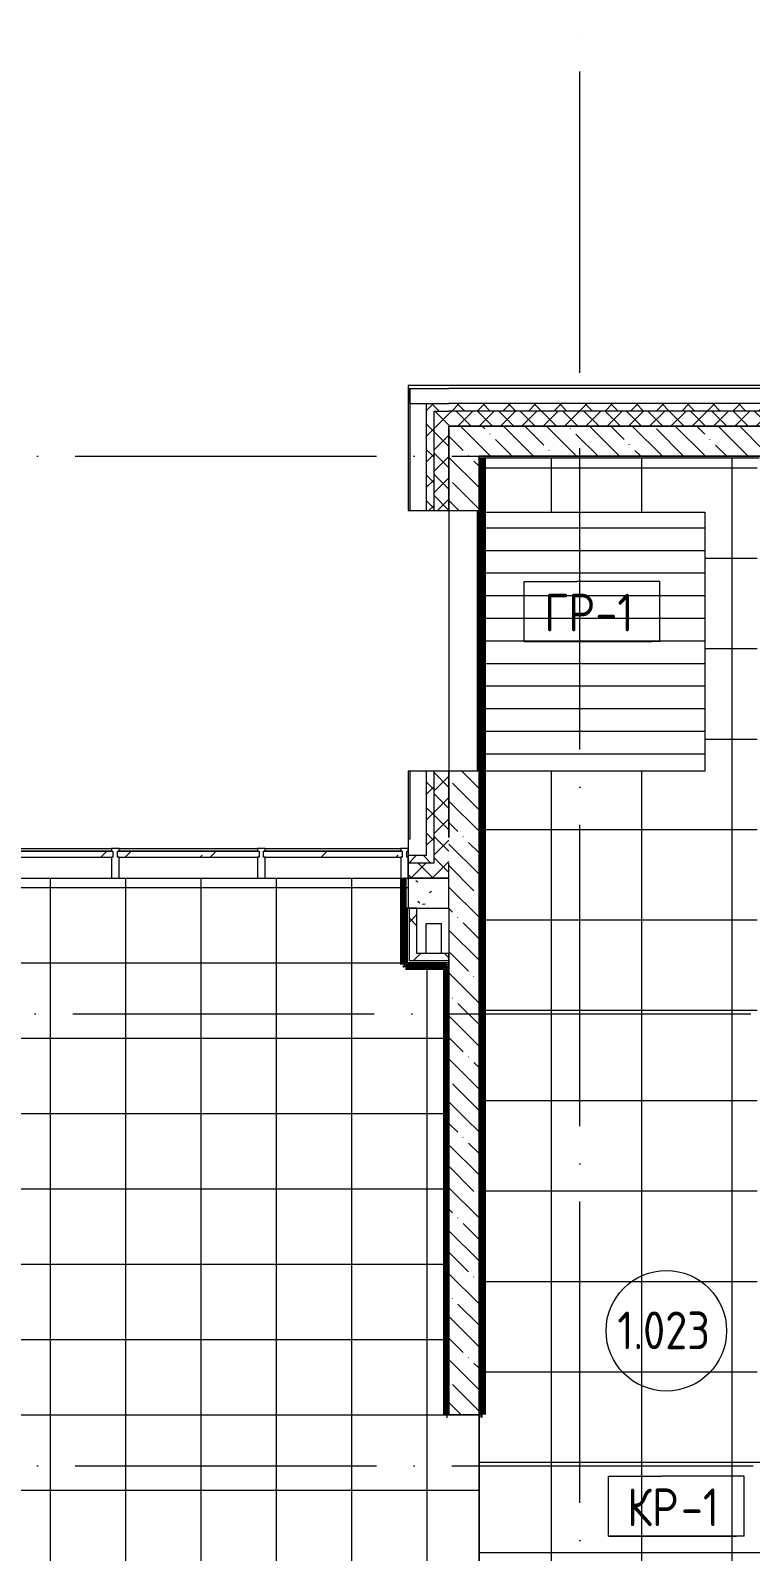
# Model space of a CAD drawing. Header units: millimetres. Extents: x -4370 to 196781, y -4577 to 61202.
# Drawn here: x 71152 to 75933, y 51105 to 61202 of the extents above; entities that cross this region are included whole.
import ezdxf

# ---------------------------------------------------------------- set-up
doc = ezdxf.new("R2010")
doc.units = ezdxf.units.MM
doc.linetypes.add('ADSK_Линия сетки', pattern=[2500, 2000, -250, 0, -250])
for name, color, linetype, lineweight in [('A-AREA-____-IDEN', 2, 'Continuous', 20), ('A-FLOR-____-IDEN', 11, 'Continuous', 20), ('A-FLOR-____-OTLN', 192, 'Continuous', 9), ('A-FLOR-____-PATT', 8, 'Continuous', 9), ('A-GLAZ-____-MCUT', 151, 'Continuous', 9), ('A-GLAZ-____-OTLN', 151, 'Continuous', 9), ('A-GLAZ-CURT-OTLN', 52, 'Continuous', 9), ('A-GLAZ-CWMG-MCUT', 51, 'Continuous', 9), ('A-GLAZ-CWMG-OTLN', 51, 'Continuous', 9), ('A-WALL-____-MCUT', 113, 'Continuous', 9), ('A-WALL-____-PATT', 111, 'Continuous', 9), ('A-WALL-FNSH-MCUT', 113, 'Continuous', 9), ('I-WALL-____-OTLN', 2, 'Continuous', 9), ('S-GRID-____-OTLN', 1, 'Continuous', 9)]:
    doc.layers.add(name, color=color, linetype=linetype, lineweight=lineweight)
doc.styles.add('GOST Common_1', font='GOST_Common.ttf', dxfattribs={"width": 0.9, "height": 250})
pattern_1 = [(135, (0, 0), (-142.5612, -142.5612), []), (135, (142.56, 0), (-142.5612, -142.5612), [252.016, -50.403, 3.353, -47.05])]
pattern_2 = [(135, (0, 0), (-84.85281, -84.85281), []), (225, (0, 0), (84.85281, -84.85281), [])]
pattern_3 = [(45, (0, 0), (-70.71068, 70.71068), []), (135, (0, 0), (-70.71068, -70.71068), [])]
pattern_4 = [(45, (0, 0), (-141.42136, 141.42136), []), (135, (0, 0), (-141.42136, -141.42136), [])]

# ---------------------------------------------------------------- blocks, each defined once
blk = doc.blocks.new('PNS_Панель прямоугольная1 - Нр_Стекло - 40мм-36106103-О_АИ_ПП_0_000_Целиком')
at = {"layer": 'A-GLAZ-____-OTLN', "lineweight": 5}
h = blk.add_hatch(dxfattribs=at)
h.set_pattern_fill('FP_58', color=256, style=0, pattern_type=2)
h.set_pattern_definition([(45, (-71329.98, -55655), (-282.8427, 282.8427), [200, -600]), (45, (-71529.98, -55755), (-282.8427, 282.8427), [600, -200]), (45, (-71129.98, -55855), (-282.8427, 282.8427), [200, -600])])
h.paths.add_polyline_path([(460, -40), (470, -40), (470, 0), (-470, 0), (-470, -40), (312, -40)])
at = {"layer": 'A-GLAZ-____-MCUT', "color": 10, "lineweight": 5}
for p, q in [((460, 0), (-460, 0)), ((-460, -40), (460, -40))]:
    blk.add_line(p, q, dxfattribs=at)
at = {"layer": 'A-GLAZ-____-OTLN', "color": 10, "lineweight": 5}
blk.add_line((-470, 0), (470, 0), dxfattribs=at)
blk = doc.blocks.new('PNS_Панель прямоугольная1 - Нр_Стекло - 40мм-V32-О_АИ_ПП_0_000_Целиком')
at = {"layer": 'A-GLAZ-____-OTLN', "lineweight": 5}
h = blk.add_hatch(dxfattribs=at)
h.set_pattern_fill('FP_59', color=256, style=0, pattern_type=2)
h.set_pattern_definition([(45, (-72299.98, -55655), (-282.8427, 282.8427), [200, -600]), (45, (-72499.98, -55755), (-282.8427, 282.8427), [600, -200]), (45, (-72099.98, -55855), (-282.8427, 282.8427), [200, -600])])
h.paths.add_polyline_path([(470, -40), (470, 0), (-470, 0), (-470, -40), (460, -40)])
at = {"layer": 'A-GLAZ-____-MCUT', "color": 10, "lineweight": 5}
for p, q in [((460, 0), (-460, 0)), ((-460, -40), (460, -40))]:
    blk.add_line(p, q, dxfattribs=at)
at = {"layer": 'A-GLAZ-____-OTLN', "color": 10, "lineweight": 5}
blk.add_line((-470, 0), (470, 0), dxfattribs=at)
blk = doc.blocks.new('PNS_Панель прямоугольная1 - Нр_Стекло - 40мм-36106165-О_АИ_ПП_0_000_Целиком')
at = {"layer": 'A-GLAZ-____-OTLN', "lineweight": 5}
h = blk.add_hatch(dxfattribs=at)
h.set_pattern_fill('FP_60', color=256, style=0, pattern_type=2)
h.set_pattern_definition([(45, (-73260, -55655), (-282.8427, 282.8427), [200, -600]), (45, (-73460, -55755), (-282.8427, 282.8427), [600, -200]), (45, (-73060, -55855), (-282.8427, 282.8427), [200, -600])])
h.paths.add_polyline_path([(460, -40), (460, 0), (-460, 0), (-460, -40), (450, -40)])
at = {"layer": 'A-GLAZ-____-MCUT', "color": 10, "lineweight": 5}
for p, q in [((450, 0), (-450, 0)), ((-450, -40), (450, -40))]:
    blk.add_line(p, q, dxfattribs=at)
at = {"layer": 'A-GLAZ-____-OTLN', "color": 10, "lineweight": 5}
blk.add_line((-460, 0), (460, 0), dxfattribs=at)
blk = doc.blocks.new('PNS_Панель прямоугольная1 - Нр_Стекло - 40мм-34678840-О_АИ_ПП_0_000_Целиком')
at = {"layer": 'A-GLAZ-____-OTLN', "color": 10, "lineweight": 5}
blk.add_line((-5, 0), (5, 0), dxfattribs=at)
blk = doc.blocks.new('Прямоугольный импост - Импост структурный с накладкой - 180мм-36106078-О_АИ_ПП_0_000_Целиком')
at = {"layer": 'A-GLAZ-CWMG-OTLN', "color": 10, "lineweight": 5}
for p, q in [((70770, 55772), (71690, 55772)), ((70770, 55575), (71690, 55575))]:
    blk.add_line(p, q, dxfattribs=at)
blk = doc.blocks.new('Прямоугольный импост - Импост структурный с накладкой - 180мм-V33-О_АИ_ПП_0_000_Целиком')
at = {"layer": 'A-GLAZ-CWMG-OTLN', "color": 10, "lineweight": 5}
for p, q in [((72710, 55772), (73610, 55772)), ((72710, 55575), (73610, 55575))]:
    blk.add_line(p, q, dxfattribs=at)
blk = doc.blocks.new('Прямоугольный импост - Импост структурный с накладкой - 180мм-36105637-О_АИ_ПП_0_000_Целиком')
at = {"layer": 'A-GLAZ-CWMG-MCUT', "color": 90}
for p, q in [((-25, 40), (-25, 180)), ((-25, 180), (25, 180)), ((25, 180), (25, 40)), ((-15, 40), (-25, 40)), ((-25, -17), (-25, 0)), ((-25, 0), (-15, 0)), ((-15, 0), (-15, 40)), ((15, 40), (15, 0)), ((25, 40), (15, 40)), ((15, 0), (25, 0)), ((25, 0), (25, -17)), ((25, -17), (-25, -17))]:
    blk.add_line(p, q, dxfattribs=at)
blk = doc.blocks.new('0083_СОШ675_АР_R22_rvt-1-О_АИ_ПП_0_000_Целиком')
at = {"layer": 'A-WALL-____-PATT', "lineweight": 5}
h = blk.add_hatch(dxfattribs=at)
h.set_pattern_fill('FP_1', color=10, style=0, pattern_type=2)
h.set_pattern_definition(pattern_2)
h.paths.add_polyline_path([(73830, 55725), (73830, 56285), (73780, 56285), (73780, 55725)])
h.paths.add_polyline_path([(73780, 58015), (73830, 58015), (73830, 58725), (73780, 58725)])
h = blk.add_hatch(dxfattribs=at)
h.set_pattern_fill('FP_1', color=10, style=0, pattern_type=2)
h.set_pattern_definition(pattern_2)
h.paths.add_polyline_path([(77500, 58675), (77450, 58725), (77260, 58725), (77260, 58675), (77441, 58675)])
h.paths.add_polyline_path([(73930, 58675), (76160, 58675), (76160, 58725), (73830, 58725), (73830, 58675)])
h = blk.add_hatch(dxfattribs=at)
h.set_pattern_fill('FP_6', color=10, style=0, pattern_type=2)
h.set_pattern_definition(pattern_3)
h.paths.add_polyline_path([(73830, 55675), (73930, 55675), (73930, 56285), (73830, 56285), (73830, 55725)])
h.paths.add_polyline_path([(73830, 58015), (73930, 58015), (73930, 58675), (73830, 58675)])
h = blk.add_hatch(dxfattribs=at)
h.set_pattern_fill('FP_6', color=10, style=0, pattern_type=2)
h.set_pattern_definition(pattern_3)
h.paths.add_polyline_path([(77600, 58575), (77500, 58675), (77260, 58675), (77260, 58575), (77441, 58575)])
h.paths.add_polyline_path([(76160, 58575), (76160, 58675), (73930, 58675), (73930, 58575), (75268, 58575)])
h = blk.add_hatch(dxfattribs=at)
h.set_pattern_fill('FP_3', color=10, style=0, pattern_type=2)
h.set_pattern_definition(pattern_1)
h.paths.add_polyline_path([(77600, 58375), (77600, 58575), (77260, 58575), (77260, 58375), (77441, 58375)])
h.paths.add_polyline_path([(73930, 58375), (76160, 58375), (76160, 58575), (73930, 58575)])
h = blk.add_hatch(dxfattribs=at)
h.set_pattern_fill('FP_3', color=10, style=0, pattern_type=2)
h.set_pattern_definition(pattern_1)
h.paths.add_polyline_path([(73930, 53975), (74130, 53975), (74130, 56285), (73930, 56285), (73930, 54800)])
h.paths.add_polyline_path([(74130, 58015), (74130, 58375), (73930, 58375), (73930, 58015), (74026, 58015)])
h = blk.add_hatch(dxfattribs=at)
h.set_pattern_fill('FP_1', color=10, style=0, pattern_type=2)
h.set_pattern_definition(pattern_2)
h.paths.add_polyline_path([(73660, 55675), (73830, 55675), (73830, 55725), (73660, 55725)])
h = blk.add_hatch(dxfattribs=at)
h.set_pattern_fill('FP_6', color=10, style=0, pattern_type=2)
h.set_pattern_definition(pattern_3)
h.paths.add_polyline_path([(73660, 55575), (73930, 55575), (73930, 55675), (73660, 55675)])
h = blk.add_hatch(dxfattribs=at)
h.set_pattern_fill('FP_5', color=10, style=0, pattern_type=2)
h.set_pattern_definition([(50, (0, 0), (364.3679, -31.8783), [38.1, -419.1]), (355, (0, 0), (-70.4859, 382.1133), [30.48, -335.28]), (100.451, (30.36, -2.66), (293.885, 350.2334), [32.38, -356.18]), (46.184, (0, 101.6), (542.1585, -84.0858), [57.15, -628.65]), (96.636, (45.2, 94.6), (474.805, 494.8554), [48.57, -534.27]), (351.184, (0, 101.6), (474.8102, 494.85), [45.72, -502.92]), (21, (50.8, 76.2), (303.2285, -204.5305), [38.1, -419.1]), (326, (50.8, 76.2), (123.6039, 368.376), [30.48, -335.28]), (71.451, (76.07, 59.16), (426.8341, 163.8427), [32.38, -356.18]), (37.5, (0, 0), (6.17665, 169.11015), [16.764, -314.452, 16.764, -323.596, -336.55]), (37.5, (0, 0), (6.17665, 169.11015), [-671.576, 16.764, -319.786]), (7.5, (0, 0), (133.63888, 200.3615), [16.764, -177.292, 16.764, -306.832, -128.27]), (7.5, (0, 0), (133.63888, 200.3615), [-517.652, 16.764, -111.506]), (327.5, (-113.28, 0), (271.18182, -11.45836), [16.764, -110.236, 16.764, -379.476, -525.78]), (327.5, (-113.28, 0), (271.18182, -11.45836), [-523.24, 16.764, -509.016]), (317.5, (-164.08, 0), (296.2585, 50.85285), [16.764, -148.336, 16.764, -246.38, -373.38]), (317.5, (-164.08, 0), (296.2585, 50.85285), [-428.244, 16.764, -356.616])])
h.paths.add_polyline_path([(73930, 55376), (73930, 55576), (73660, 55576), (73660, 55376), (73715, 55376)])
h = blk.add_hatch(dxfattribs=at)
h.set_pattern_fill('FP_56', color=252, style=0, pattern_type=2)
h.set_pattern_definition(pattern_4)
h.paths.add_polyline_path([(73718, 55026), (73718, 55375), (73668, 55375), (73668, 55026), (73715, 55026)])
h = blk.add_hatch(dxfattribs=at)
h.set_pattern_fill('FP_56', color=252, style=0, pattern_type=2)
h.set_pattern_definition(pattern_4)
h.paths.add_polyline_path([(73930, 55026), (73930, 55076), (73718, 55076), (73718, 55026)])
h = blk.add_hatch(dxfattribs=at)
h.set_pattern_fill('FP_3', color=10, style=0, pattern_type=2)
h.set_pattern_definition(pattern_1)
h.paths.add_polyline_path([(74026, 49975), (74130, 49975), (74130, 50375), (73930, 50375), (73930, 49975)])
h.paths.add_polyline_path([(74130, 52015), (74130, 53975), (73930, 53975), (73930, 52015), (74026, 52015)])
at = {"layer": 'A-FLOR-____-OTLN', "color": 90}
for p, q in [((73930, 58015), (73930, 56285)), ((73779, 55076), (73779, 55275)), ((73779, 55275), (73879, 55275)), ((73879, 55275), (73879, 55076))]:
    blk.add_line(p, q, dxfattribs=at)
at = {"layer": 'A-WALL-____-MCUT', "color": 10, "lineweight": 5}
for p, q in [((73660, 58825), (73670, 58825)), ((73670, 58825), (73670, 58725)), ((73670, 58825), (73930, 58825)), ((73670, 58725), (73670, 58825)), ((76140, 58825), (73930, 58825)), ((73670, 58725), (73670, 58015)), ((73670, 58725), (73780, 58725)), ((73780, 58725), (73780, 58015)), ((73780, 58725), (73830, 58725)), ((73830, 58725), (73930, 58725)), ((73830, 58675), (73830, 58015)), ((73830, 58675), (73930, 58675)), ((76160, 58725), (73930, 58725)), ((76160, 58675), (73930, 58675)), ((73670, 56285), (73670, 55845)), ((73780, 56285), (73780, 55845)), ((73830, 56285), (73830, 55845)), ((73670, 55845), (73670, 55835)), ((73780, 55845), (73780, 55835)), ((73830, 55845), (73830, 55725)), ((73670, 55835), (73660, 55835)), ((73780, 55835), (73780, 55725)), ((73780, 55725), (73660, 55725)), ((73830, 55675), (73660, 55675)), ((73830, 55725), (73830, 55675)), ((73930, 55575), (73930, 55576)), ((73930, 55376), (73930, 55575)), ((73655, 55014), (73655, 55375)), ((73668, 55014), (73655, 55014)), ((73718, 55014), (73668, 55014)), ((73930, 55014), (73718, 55014))]:
    blk.add_line(p, q, dxfattribs=at)
at = {"layer": 'A-WALL-____-MCUT', "color": 50, "lineweight": 13}
for p, q in [((73930, 58575), (73930, 58375)), ((76160, 58575), (73930, 58575)), ((73930, 58575), (76160, 58575)), ((73930, 58015), (73930, 58375)), ((73930, 58375), (73930, 58015)), ((74130, 58375), (76160, 58375)), ((74130, 58015), (74130, 58375)), ((73930, 58015), (74130, 58015)), ((73930, 55845), (73930, 56285)), ((74130, 56285), (73930, 56285)), ((73930, 56285), (73930, 55845)), ((74130, 53975), (74130, 56285)), ((73930, 55575), (73930, 55675)), ((73930, 55576), (73660, 55576)), ((73660, 55576), (73660, 55376)), ((73660, 55376), (73930, 55376)), ((73718, 55375), (73668, 55375)), ((73668, 55026), (73668, 55375)), ((73718, 55076), (73718, 55375)), ((73930, 55376), (73930, 53975)), ((73930, 55076), (73718, 55076)), ((73930, 55026), (73930, 55076)), ((73718, 55026), (73668, 55026)), ((73930, 55026), (73718, 55026)), ((73930, 53975), (73930, 52015)), ((74130, 52015), (74130, 53975)), ((73930, 52015), (74130, 52015))]:
    blk.add_line(p, q, dxfattribs=at)
at = {"layer": 'A-WALL-____-MCUT', "color": 90}
for p, q in [((73930, 58375), (73930, 58575)), ((73670, 58015), (73695, 58015)), ((73695, 58015), (73780, 58015)), ((73780, 58015), (73830, 58015)), ((73830, 58015), (73930, 58015)), ((73695, 56285), (73670, 56285)), ((73780, 56285), (73695, 56285)), ((73830, 56285), (73780, 56285)), ((73930, 56285), (73830, 56285)), ((73660, 55835), (73660, 55725)), ((73660, 55725), (73660, 55675)), ((73660, 55675), (73660, 55575)), ((73660, 55575), (73930, 55575))]:
    blk.add_line(p, q, dxfattribs=at)
at = {"layer": 'A-WALL-FNSH-MCUT', "color": 90}
for p, q in [((73670, 58845), (73660, 58845)), ((73660, 58845), (73660, 58825)), ((73660, 58825), (73660, 58015)), ((73695, 58845), (73670, 58845)), ((73780, 58845), (73695, 58845)), ((73830, 58845), (73780, 58845)), ((73930, 58845), (73830, 58845)), ((76160, 58845), (73930, 58845)), ((73660, 58015), (73670, 58015)), ((73670, 56285), (73660, 56285)), ((73660, 56285), (73660, 55845)), ((73660, 55845), (73660, 55835)), ((73643, 55375), (73643, 55001)), ((73655, 55375), (73643, 55375)), ((73668, 55375), (73655, 55375)), ((73643, 55001), (73655, 55001)), ((73655, 55001), (73668, 55001)), ((73668, 55001), (73718, 55001)), ((73718, 55001), (73930, 55001)), ((73930, 55014), (73930, 55026)), ((73930, 55001), (73930, 55014))]:
    blk.add_line(p, q, dxfattribs=at)
at = {"layer": 'A-GLAZ-CURT-OTLN', "color": 90, "lineweight": 9}
for name, p in [('PNS_Панель прямоугольная1 - Нр_Стекло - 40мм-36106103-О_АИ_ПП_0_000_Целиком', (71230, 55755)), ('PNS_Панель прямоугольная1 - Нр_Стекло - 40мм-V32-О_АИ_ПП_0_000_Целиком', (72200, 55755)), ('PNS_Панель прямоугольная1 - Нр_Стекло - 40мм-36106165-О_АИ_ПП_0_000_Целиком', (73160, 55755)), ('PNS_Панель прямоугольная1 - Нр_Стекло - 40мм-34678840-О_АИ_ПП_0_000_Целиком', (73655, 55755))]:
    blk.add_blockref(name, p, dxfattribs=at)
at = {"layer": 'A-GLAZ-CWMG-OTLN', "color": 90, "lineweight": 9}
for name, p in [('Прямоугольный импост - Импост структурный с накладкой - 180мм-36106078-О_АИ_ПП_0_000_Целиком', (0, 0)), ('Прямоугольный импост - Импост структурный с накладкой - 180мм-36106078-О_АИ_ПП_0_000_Целиком', (970, 0)), ('Прямоугольный импост - Импост структурный с накладкой - 180мм-V33-О_АИ_ПП_0_000_Целиком', (0, 0))]:
    blk.add_blockref(name, p, dxfattribs=at)
at = {"layer": 'A-GLAZ-CWMG-OTLN', "color": 90, "lineweight": 9, "extrusion": (0, 0, -1), "rotation": 180}
for p in [(-71715, 55755), (-72685, 55755), (-73635, 55755)]:
    blk.add_blockref('Прямоугольный импост - Импост структурный с накладкой - 180мм-36105637-О_АИ_ПП_0_000_Целиком', p, dxfattribs=at)
blk = doc.blocks.new('ADSK_Марка_Перекрытие - Типоразмер_ADSK_Марка-158127-О_АИ_ПП_0_000_Целиком')
at = {"layer": 'A-FLOR-____-IDEN'}
for p, q in [((-4.5, 4), (-1, 4)), ((-4.5, 0), (-4.5, 4)), ((4.5, 4), (-1, 4)), ((4.5, 0), (4.5, 4)), ((4.5, 0), (-4.5, 0)), ((-4.5, 0), (4, 0))]:
    blk.add_line(p, q, dxfattribs=at)
blk = doc.blocks.new('ADSK_Марка_Помещение_ОдноЗначение - Номер-159740-О_АИ_ПП_0_000_Целиком')
at = {"layer": 'A-AREA-____-IDEN'}
blk.add_circle((0, 0), 4, dxfattribs=at)

msp = doc.modelspace()

# ---------------------------------------------------------------- hatches: boundary and pattern name
at = {"layer": 'A-FLOR-____-PATT'}
h = msp.add_hatch(dxfattribs=at)
h.set_pattern_fill('FP_155', color=256, style=0, pattern_type=2)
h.set_pattern_definition([(0, (77009.96, 49898.23), (0, 600), []), (90, (77009.96, 49898.23), (-600, 4e-14), [])])
h.paths.add_polyline_path([(74145, 50190.000586), (77226.065214, 50190.000586), (77226.065214, 50374.94092), (77584.978078, 50374.94092), (77584.978078, 51874.999414), (77574.978078, 51874.999414), (77574.978078, 51974.999414), (75990, 51974.999414), (75990, 51995.021336), (75976.478078, 51995.021336), (75976.478078, 58365.000586), (74153.500586, 58365.000586), (74153.500586, 58005), (75630, 58005), (75630, 56285), (74153.500586, 56285), (74153.500586, 52015), (74130, 52015), (74130, 50375), (74145, 50375), (74145, 50190.004475)])
h.paths.add_polyline_path([(74138.500586, 58005), (74138.500586, 58015), (74130, 58015), (74130, 58005)])
h = msp.add_hatch(dxfattribs=at)
h.set_pattern_fill('FP_318', color=256, style=0, pattern_type=2)
h.set_pattern_definition([(0, (77009.96, 49800.54), (0, 150), [])])
h.paths.add_polyline_path([(75630, 56285), (75630, 58005), (74153.500586, 58005), (74153.500586, 56285)])
h.paths.add_polyline_path([(74138.500586, 56285), (74138.500586, 58005), (74130, 58005), (74130, 56285)])
h = msp.add_hatch(dxfattribs=at)
h.set_pattern_fill('FP_143', color=256, style=0, pattern_type=2)
h.set_pattern_definition([(270, (71785, 49512.5), (500, 3e-14), []), (0, (71785, 49512.5), (0, 500), [])])
h.paths.add_polyline_path([(70430.035752, 45905), (73130, 45905), (73130, 45920.000586), (73915, 45920.000586), (73915, 47065.059081), (73930, 47065.059081), (73930, 48765.059081), (73915, 48765.059081), (73915, 50375), (74130, 50375), (74130, 52015), (73915, 52015), (73915, 54986.000586), (73642.978078, 54986.000586), (73642.978078, 54991.000586), (73632.978078, 54991.000586), (73632.978078, 55001.000586), (73627.978078, 55001.000586), (73627.978078, 55574.999414), (69784.978078, 55574.999414), (69784.978078, 55374.999414), (69779.978078, 55374.037976), (69779.978078, 55365), (69769.978078, 55365), (69769.978078, 55360), (69515, 55360), (69515, 54660.000586), (69300, 54660.000586), (69300.909126, 51390), (69500, 51390), (69500, 51385), (69510, 51385), (69510, 51375), (69515, 51374.939747), (69515, 49590), (69500, 49590), (69500, 47590), (69515, 47590), (69515, 45920.000586), (70430, 45920.000586), (70430, 45905.000586)])
h.paths.add_polyline_path([(73930, 54999.5), (73930, 55001), (73920, 55001), (73920, 54999.5)])
h.paths.add_polyline_path([(73659.978078, 55374.999414), (73659.978078, 55574.999414), (73642.978078, 55574.125378), (73642.978078, 55374.999414), (73659.322252, 55374.999414)])
at = {"layer": 'A-WALL-____-PATT'}
h = msp.add_hatch(color=7, dxfattribs=at)
h.paths.add_polyline_path([(76000, 58365.000586), (76159.978078, 58365.000586), (76159.978078, 58375.000586), (74130, 58375.000586), (74130, 58365.000586), (75990, 58365.000586)])
h.paths.add_polyline_path([(77440.835751, 58365.000586), (77589.978078, 58365.000586), (77589.978078, 58375.000586), (77259.978078, 58375.000586), (77259.978078, 58365.000586)])
h = msp.add_hatch(color=7, dxfattribs=at)
h.paths.add_polyline_path([(74140, 50175.000586), (74140, 50375), (74130, 50375), (74130, 50175.000586)])
h.paths.add_polyline_path([(74130, 52015), (74140, 52015), (74140, 56285), (74130, 56285), (74130, 52489.74121)])
h.paths.add_polyline_path([(74140, 58015), (74140, 58365.000586), (74130, 58365.000586), (74130, 58015)])
for points in [[(73642.978078, 55001.000586), (73642.978078, 55574.999414), (73632.978078, 55574.999414), (73632.978078, 55001.000586)], [(73715.14166, 54991.000586), (73920, 54991.000586), (73920, 55001.000586), (73632.978078, 55001.000586), (73632.978078, 54991.000586)], [(73920, 52215), (73930, 52215), (73930, 54999.5), (73920, 54999.5), (73920, 54799.821069)]]:
    msp.add_hatch(color=7, dxfattribs=at).paths.add_polyline_path(points)
h = msp.add_hatch(color=7, dxfattribs=at)
h.paths.add_polyline_path([(73930, 50175.000586), (73930, 50375), (73920, 50375), (73920, 50175.000586)])
h.paths.add_polyline_path([(73930, 52015), (73930, 52215), (73920, 52215), (73920, 52015)])

# ---------------------------------------------------------------- linework, layer by layer
at = {"layer": 'A-FLOR-____-OTLN'}
for p, q in [((74130, 58015), (74130, 56285)), ((74130, 58005), (74138.500586, 58005)), ((74153.500586, 58005), (75630, 58005)), ((75630, 58005), (75630, 56285)), ((75630, 56285), (74153.500586, 56285)), ((74130, 50375), (74130, 52015)), ((74130, 52015), (74130, 50375))]:
    msp.add_line(p, q, dxfattribs=at)
at = {"layer": 'A-WALL-____-MCUT', "color": 7}
for p, q in [((74130, 58375.000586), (74130, 58015)), ((76159.978078, 58375.000586), (74130, 58375.000586)), ((74140, 58015), (74140, 58365.000586)), ((74140, 58365.000586), (75990, 58365.000586)), ((74130, 58015), (74140, 58015)), ((74140, 56285), (74130, 56285)), ((74130, 56285), (74130, 52015)), ((74140, 52015), (74140, 56285)), ((73642.978078, 55574.999414), (73632.978078, 55574.999414)), ((73632.978078, 55574.999414), (73632.978078, 54991.000586)), ((73642.978078, 55001.000586), (73642.978078, 55574.999414)), ((73632.978078, 54991.000586), (73920, 54991.000586)), ((73920, 55001.000586), (73642.978078, 55001.000586)), ((73920, 54999.5), (73920, 55001.000586)), ((73930, 54999.5), (73920, 54999.5)), ((73920, 54991.000586), (73920, 52015)), ((73930, 52015), (73930, 54999.5)), ((73920, 52015), (73930, 52015)), ((74130, 52015), (74140, 52015))]:
    msp.add_line(p, q, dxfattribs=at)
at = {"layer": 'A-WALL-____-MCUT'}
msp.add_line((73920, 52215), (73930, 52215), dxfattribs=at)
at = {"layer": 'I-WALL-____-OTLN', "color": 20, "lineweight": 90}
for p, q in [((74153.500586, 58365.000586), (74153.500586, 52015)), ((74138.500586, 56285), (74138.500586, 58015)), ((74153.500586, 52015), (74140, 52015))]:
    msp.add_line(p, q, dxfattribs=at)
at = {"layer": 'I-WALL-____-OTLN', "color": 5, "lineweight": 90}
for p, q in [((73627.978078, 55001.000586), (73627.978078, 55574.999414)), ((73627.978078, 55001.000586), (73632.978078, 55001.000586)), ((73642.978078, 54991.000586), (73642.978078, 54986.000586)), ((73915, 54986.000586), (73642.978078, 54986.000586)), ((73915, 52015), (73915, 54986.000586)), ((73915, 52015), (73920, 52015))]:
    msp.add_line(p, q, dxfattribs=at)
at = {"layer": 'S-GRID-____-OTLN', "linetype": 'ADSK_Линия сетки'}
for p, q in [((74800, -3572.657751), (74800, 61202.00513)), ((-3553.763124, 58375.000586), (155078.554077, 58375.000586)), ((-3569.551216, 54675.000586), (156348.554077, 54675.000586)), ((-3553.763124, 51675.000586), (156348.554077, 51675.000586))]:
    msp.add_line(p, q, dxfattribs=at)

# ---------------------------------------------------------------- block references
at = {"lineweight": 5}
msp.add_blockref('0083_СОШ675_АР_R22_rvt-1-О_АИ_ПП_0_000_Целиком', (0, 0), dxfattribs=at)
at = {"layer": 'A-AREA-____-IDEN', "xscale": 99.99999999999993, "yscale": 99.99999999999993, "zscale": 99.99999999999993}
msp.add_blockref('ADSK_Марка_Помещение_ОдноЗначение - Номер-159740-О_АИ_ПП_0_000_Целиком', (75373.564379, 52570.842655), dxfattribs=at)
at = {"layer": 'A-FLOR-____-IDEN', "xscale": 99.99999999999993, "yscale": 99.99999999999993, "zscale": 99.99999999999993}
for p in [(74880, 57145), (75439.298382, 51206.450015)]:
    msp.add_blockref('ADSK_Марка_Перекрытие - Типоразмер_ADSK_Марка-158127-О_АИ_ПП_0_000_Целиком', p, dxfattribs=at)

# ---------------------------------------------------------------- texts
at = {"layer": 'A-AREA-____-IDEN', "lineweight": 9, "insert": (75048.207121, 52698.567727), "char_height": 250, "width": 800.8858125, "attachment_point": 1, "style": 'GOST Common_1'}
msp.add_mtext('1.023', dxfattribs=at)
at = {"layer": 'A-FLOR-____-IDEN', "lineweight": 9, "char_height": 250, "attachment_point": 1, "style": 'GOST Common_1'}
for s, insert, width in [('ГР', (74562.919154, 57462.837574), 411.2656875), ('-1', (74902.247279, 57462.837574), 331.898625), ('КР', (75113.217537, 51524.287589), 432.91125), ('-1', (75470.405037, 51524.287589), 331.898625)]:
    msp.add_mtext(s, dxfattribs=dict(at, insert=insert, width=width))

doc.saveas('drawing.dxf')
